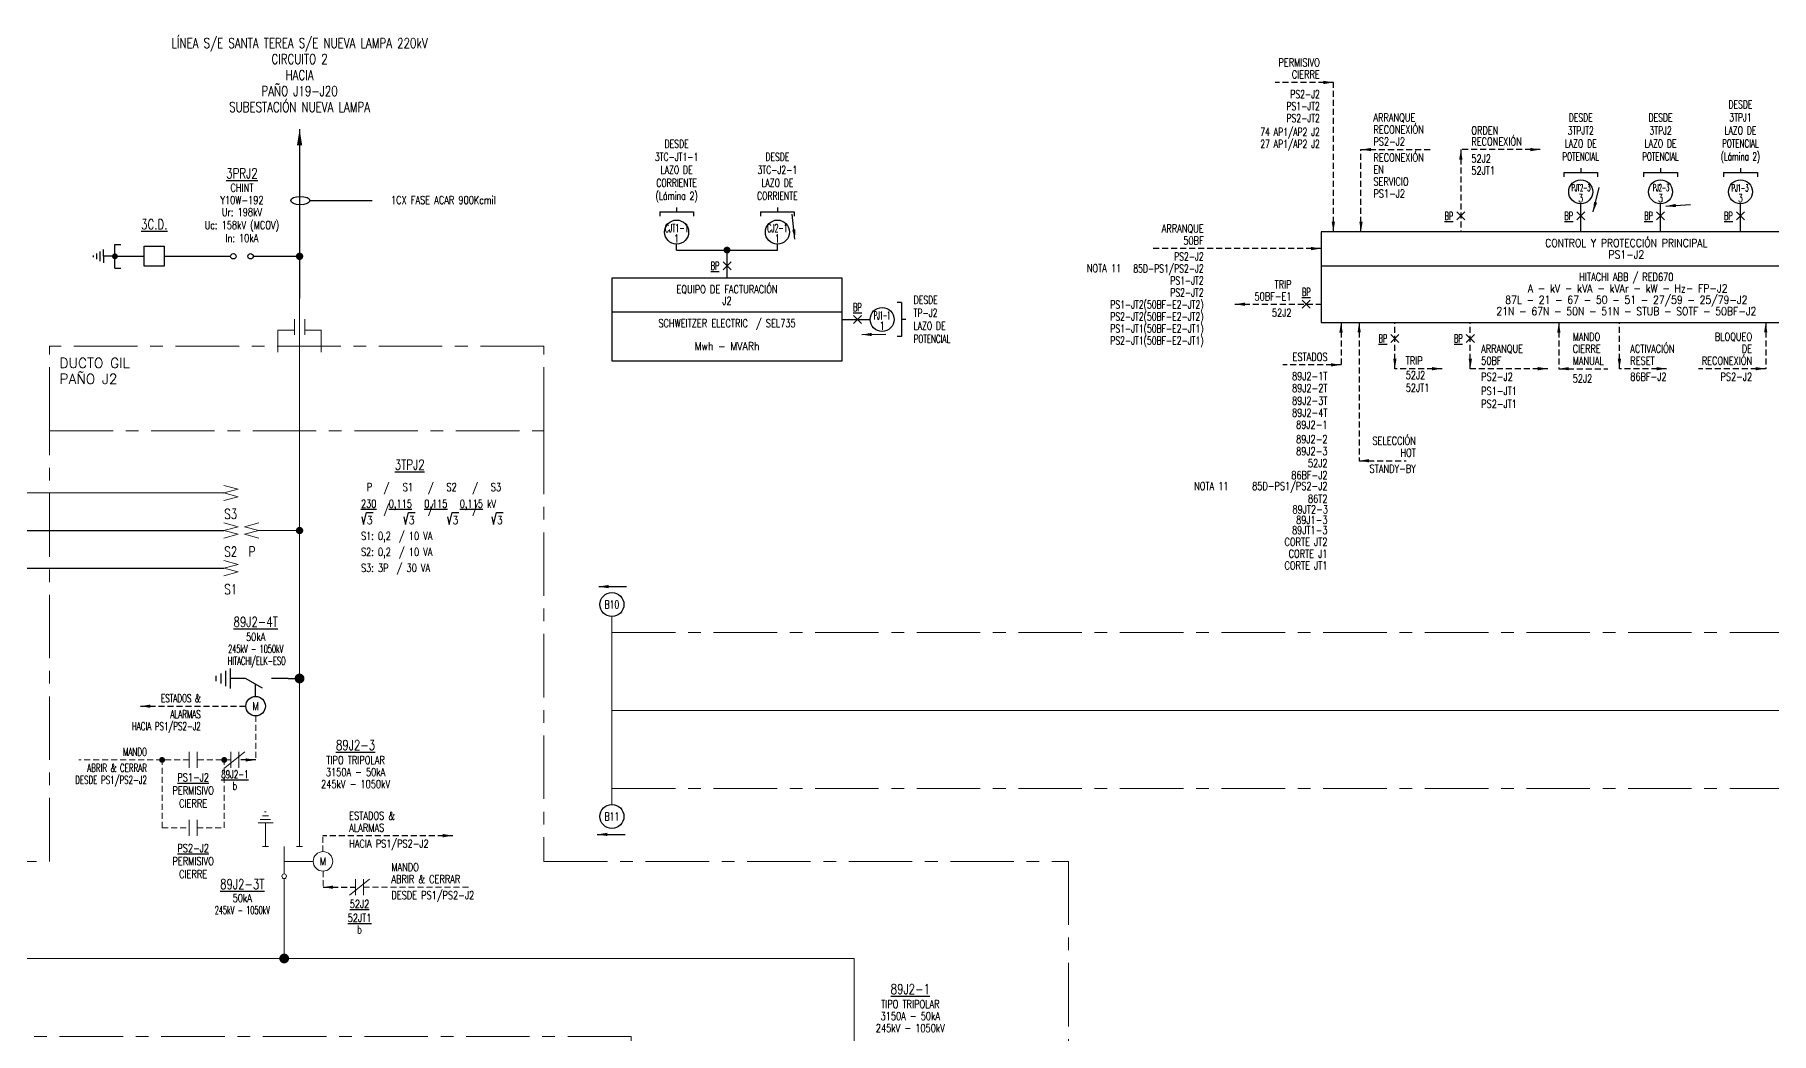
# Model space of a CAD drawing. Header units: millimetres. Extents: x 230619 to 232110, y 95653 to 96751.
# Drawn here: x 231124.3 to 231558.4, y 96501.3 to 96751 of the extents above; entities that cross this region are included whole.
import ezdxf
from ezdxf.enums import TextEntityAlignment as Align

# ---------------------------------------------------------------- set-up
doc = ezdxf.new("R2010")
doc.units = ezdxf.units.MM
doc.linetypes.add('CENTER', pattern=[50.8, 31.75, -6.35, 6.35, -6.35])
doc.linetypes.add('DASHED', pattern=[0.75, 0.5, -0.25])
for name, color, linetype in [('02TEXTOS', 2, 'Continuous'), ('2', 2, 'Continuous'), ('4', 4, 'Continuous'), ('ADICION D6 y D7', 7, 'Continuous'), ('Diagramas', 120, 'Continuous'), ('Textos', 5, 'Continuous')]:
    doc.layers.add(name, color=color, linetype=linetype)
for name, color, linetype, lineweight in [('BARRAS', 3, 'Continuous', 30), ('E-DIAG-1', 3, 'Continuous', 20), ('EL-Nivel-220kV', 30, 'Continuous', 20), ('EL-Simbolos', 6, 'Continuous', 20), ('Instalaciones 220 kV', 3, 'Continuous', 20), ('Símbolos', 6, 'Continuous', 20)]:
    doc.layers.add(name, color=color, linetype=linetype, lineweight=lineweight)
doc.styles.add('COLBUN', font='romans.shx', dxfattribs={"width": 0.85})
doc.styles.add('COLBUN2', font='romans.shx', dxfattribs={"width": 0.85})
doc.styles.add('ROMANS', font='romans', dxfattribs={"width": 0.85})
doc.styles.get("Standard").update_dxf_attribs({"font": 'arial.ttf'})
doc.styles.add('TRANSELEC', font='romans.shx', dxfattribs={"width": 0.85})
doc.dimstyles.new('ISO-25', dxfattribs={"dimtxt": 2.5, "dimasz": 2.5, "dimexe": 1.25, "dimexo": 0.625, "dimtad": 1, "dimtxsty": 'Standard', "dimcen": 2.5, "dimadec": 0, "dimazin": 0, "dimtfac": 1, "dimtmove": 0, "dimatfit": 3, "dimfxl": 1, "dimarcsym": 0})

# ---------------------------------------------------------------- blocks, each defined once
blk = doc.blocks.new('*U34')
at = {"color": 0, "linetype": 'ByBlock', "ltscale": 5}
for points in [[(-4.7, 13.88), (-6.51, 13.88)], [(-3.42, 14.73), (-5.98, 14.73)], [(-3.95, 15.69), (-5.44, 15.69)], [(-4.48, 16.65), (-4.91, 16.65)], [(-4.7, 13.88), (-2.78, 13.88)], [(-4.7, 9.5), (-4.7, 13.88)], [(-4.7, 12.06), (-4.7, 9.5), (-4.7, 8.01)], [(-4.7, 8.01), (-4.7, 9.5)], [(-3.95, 8.01), (-5.44, 8.01)], [(0, 8.01), (0, 1.15)], [(4.59, 8.01), (3.1, 8.01)], [(0, 4.27), (7.26, 4.27)]]:
    blk.add_lwpolyline(points, dxfattribs=at)
for centre, radius in [((9.7, 4.27), 2.44), ((0, 0.57), 0.574)]:
    blk.add_circle(centre, radius, dxfattribs=at)
at = {"layer": '02TEXTOS', "lineweight": 60, "style": 'COLBUN2', "width": 0.85}
blk.add_text('M', height=1.95, dxfattribs=at).set_placement((9.7, 4.27), align=Align.MIDDLE_CENTER)
blk = doc.blocks.new('TPC')
at = {"layer": 'EL-Nivel-220kV', "color": 0, "linetype": 'ByBlock', "ltscale": 20}
blk.add_line((0, 0.55), (0, 13.55), dxfattribs=at)
at = {"layer": 'EL-Nivel-220kV', "color": 0, "linetype": 'ByBlock', "ltscale": 20, "const_width": 1.25}
blk.add_lwpolyline([(0, 0.55, 1), (0, -0.65, 1)], format="xyb", close=True, dxfattribs=at)
at = {"layer": 'EL-Simbolos', "color": 0, "linetype": 'ByBlock', "ltscale": 20}
for p, q in [((-13.81, 20.44), (-15.07, 25.14)), ((-12.55, 25.14), (-13.81, 20.44)), ((-11.29, 20.44), (-12.55, 25.14)), ((-10.02, 25.14), (-11.29, 20.44)), ((-1.26, 20.44), (-2.52, 25.14)), ((0, 25.14), (-1.26, 20.44)), ((1.26, 20.44), (0, 25.14)), ((2.52, 25.14), (1.26, 20.44)), ((11.29, 20.44), (10.02, 25.14)), ((12.55, 25.14), (11.29, 20.44)), ((13.81, 20.44), (12.55, 25.14)), ((15.07, 25.14), (13.81, 20.44)), ((-1.26, 18.26), (-2.52, 13.55)), ((0, 13.55), (-1.26, 18.26)), ((1.26, 18.26), (0, 13.55)), ((2.52, 13.55), (1.26, 18.26))]:
    blk.add_line(p, q, dxfattribs=at)
blk = doc.blocks.new('PR')
at = {"color": 0, "linetype": 'ByBlock', "lineweight": -2, "ltscale": 15}
for p, q in [((-51.53, -0.22), (-51.53, 0.22)), ((-50.7, -0.7), (-50.7, 0.7)), ((-49.87, -1.19), (-49.87, 1.19)), ((-49.03, 0), (-49.03, 1.67)), ((-49.03, 0), (-49.03, -1.67)), ((-46.39, 0), (-49.03, 0)), ((-46.17, 2.93), (-44.71, 2.93)), ((-46.17, 0.22), (-46.17, 2.93)), ((-45.96, 0), (-38.82, 0)), ((-45.96, 0), (-38.82, 0)), ((-33.82, 0), (-17.23, 0)), ((-11.59, 0), (0, 0)), ((-46.17, -3), (-46.17, -0.22)), ((-46.17, -3), (-44.71, -3))]:
    blk.add_line(p, q, dxfattribs=at)
at = {"color": 0, "linetype": 'ByBlock', "lineweight": -2, "ltscale": 15, "const_width": 0.752}
blk.add_lwpolyline([(-46.53, 0, -1), (-45.81, 0, -1)], format="xyb", close=True, dxfattribs=at)
at = {"color": 0, "linetype": 'ByBlock', "lineweight": -2, "ltscale": 15}
blk.add_lwpolyline([(-33.82, -2.5), (-38.82, -2.5), (-38.82, 2.5), (-33.82, 2.5)], close=True, dxfattribs=at)
at = {"color": 0, "linetype": 'ByBlock', "lineweight": -2, "ltscale": 20, "const_width": 0.94}
blk.add_lwpolyline([(-0.45, 0, 1), (0.45, 0, 1)], format="xyb", close=True, dxfattribs=at)
at = {"color": 0, "linetype": 'ByBlock', "lineweight": -2, "ltscale": 15}
for centre in [(-16.56, 0), (-12.26, 0)]:
    blk.add_circle(centre, 0.67, dxfattribs=at)
blk = doc.blocks.new('*U22')
at = {"color": 6}
for points in [[(-1, -1), (1, 1)], [(-1, 1), (1, -1)]]:
    blk.add_lwpolyline(points, dxfattribs=at)
at = {"layer": '02TEXTOS', "style": 'TRANSELEC', "width": 0.6}
blk.add_text('%%UBP', height=2, dxfattribs=at).set_placement((-3, 0), align=Align.MIDDLE_CENTER)
blk = doc.blocks.new('*U29')
at = {"color": 6}
for points in [[(-1, -1), (1, 1)], [(-1, 1), (1, -1)]]:
    blk.add_lwpolyline(points, dxfattribs=at)
at = {"layer": '02TEXTOS', "style": 'TRANSELEC', "width": 0.6}
blk.add_text('%%UBP', height=2, dxfattribs=at).set_placement((-3, 0), align=Align.MIDDLE_CENTER)
blk = doc.blocks.new('*U30')
at = {"color": 6}
for points in [[(-1, -1), (1, 1)], [(-1, 1), (1, -1)]]:
    blk.add_lwpolyline(points, dxfattribs=at)
at = {"layer": '02TEXTOS', "style": 'TRANSELEC', "width": 0.6}
blk.add_text('%%UBP', height=2, dxfattribs=at).set_placement((-3, 0), align=Align.MIDDLE_CENTER)
blk = doc.blocks.new('*U31')
at = {"color": 6}
for points in [[(-1, -1), (1, 1)], [(-1, 1), (1, -1)]]:
    blk.add_lwpolyline(points, dxfattribs=at)
at = {"layer": '02TEXTOS', "style": 'TRANSELEC', "width": 0.6}
blk.add_text('%%UBP', height=2, dxfattribs=at).set_placement((-3, 0), align=Align.MIDDLE_CENTER)
blk = doc.blocks.new('*U32')
at = {"color": 6}
for points in [[(-1, -1), (1, 1)], [(-1, 1), (1, -1)]]:
    blk.add_lwpolyline(points, dxfattribs=at)
at = {"layer": '02TEXTOS', "style": 'TRANSELEC', "width": 0.6}
blk.add_text('%%UBP', height=2, dxfattribs=at).set_placement((0, 3.07), align=Align.MIDDLE_CENTER)
blk = doc.blocks.new('*U33')
at = {"color": 6}
for points in [[(-1, -1), (1, 1)], [(-1, 1), (1, -1)]]:
    blk.add_lwpolyline(points, dxfattribs=at)
at = {"layer": '02TEXTOS', "style": 'TRANSELEC', "width": 0.6}
blk.add_text('%%UBP', height=2, dxfattribs=at).set_placement((-3, 0), align=Align.MIDDLE_CENTER)
blk = doc.blocks.new('*U23')
at = {"color": 6}
for points in [[(-1, -1), (1, 1)], [(-1, 1), (1, -1)]]:
    blk.add_lwpolyline(points, dxfattribs=at)
at = {"layer": '02TEXTOS', "style": 'TRANSELEC', "width": 0.6}
blk.add_text('%%UBP', height=2, dxfattribs=at).set_placement((-3, 0), align=Align.MIDDLE_CENTER)
blk = doc.blocks.new('*U65')
at = {"color": 6}
for points in [[(-1, -1), (1, 1)], [(-1, 1), (1, -1)]]:
    blk.add_lwpolyline(points, dxfattribs=at)
at = {"layer": '02TEXTOS', "style": 'TRANSELEC', "width": 0.6}
blk.add_text('%%UBP', height=2, dxfattribs=at).set_placement((-3, 0), align=Align.MIDDLE_CENTER)
blk = doc.blocks.new('*U66')
at = {"color": 6}
for points in [[(-1, -1), (1, 1)], [(-1, 1), (1, -1)]]:
    blk.add_lwpolyline(points, dxfattribs=at)
at = {"layer": '02TEXTOS', "style": 'TRANSELEC', "width": 0.6}
blk.add_text('%%UBP', height=2, dxfattribs=at).set_placement((0, 3.07), align=Align.MIDDLE_CENTER)
blk = doc.blocks.new('Cuchilla de puesta a tierra')
at = {"layer": '4', "color": 6}
for p, q in [((-13.87, 0.66), (-13.87, -0.66)), ((-12.68, 1.27), (-12.68, -1.27)), ((-11.49, 1.89), (-11.49, -1.89)), ((-10.3, 2.5), (-10.3, -2.5)), ((-6.47, 0), (-10.3, 0)), ((-2.25, -2.44), (-6.47, 0)), ((4.22, 0), (0, 0)), ((4.22, 0), (7.03, 0))]:
    blk.add_line(p, q, dxfattribs=at)
blk.add_lwpolyline([(-3.94, -4.48), (-3.94, -1.46)], dxfattribs=at)
blk.add_circle((-3.94, -6.92), 2.44, dxfattribs=at)
at = {"layer": '02TEXTOS', "lineweight": 60, "style": 'COLBUN2', "width": 0.85}
blk.add_text('M', height=1.95, dxfattribs=at).set_placement((-3.94, -6.92), align=Align.MIDDLE_CENTER)

msp = doc.modelspace()

# ---------------------------------------------------------------- linework, layer by layer
at = {"color": 6}
for points in [[(230974.96, 96716.98), (230974.96, 96627.01), (231171.59, 96626.99)], [(230919.96, 96676.63), (230919.96, 96617.59), (231171.64, 96617.59)], [(231022.66, 96636.6), (231171.64, 96636.42)]]:
    msp.add_lwpolyline(points, dxfattribs=at)
at = {"layer": '02TEXTOS'}
for points in [[(231206.07, 96630.45), (231206.5, 96628.48), (231207.24, 96631.51), (231208.9, 96631.51)], [(231216.56, 96630.45), (231216.99, 96628.48), (231217.73, 96631.51), (231219.39, 96631.51)], [(231227.51, 96630.45), (231227.94, 96628.48), (231228.68, 96631.51), (231230.34, 96631.51)], [(231238.6, 96630.45), (231239.03, 96628.48), (231239.77, 96631.51), (231241.43, 96631.51)]]:
    msp.add_lwpolyline(points, dxfattribs=at)
for centre in [(231510.77, 96711.71), (231530.73, 96711.71), (231550.7, 96711.71), (231284.79, 96701.64), (231309.97, 96701.64), (231336.15, 96679.8), (231268.61, 96608.51), (231268.61, 96555.51)]:
    msp.add_circle(centre, 3, dxfattribs=at)
at = {"layer": '2'}
for p, q in [((231506.53, 96716.52), (231515, 96716.52)), ((231506.53, 96716.52), (231506.53, 96715.44)), ((231510.77, 96717.6), (231510.77, 96716.52)), ((231515, 96716.52), (231515, 96715.44)), ((231526.5, 96716.52), (231534.97, 96716.52)), ((231526.5, 96716.52), (231526.5, 96715.44)), ((231530.73, 96717.6), (231530.73, 96716.52)), ((231534.97, 96716.52), (231534.97, 96715.44)), ((231546.47, 96716.52), (231554.94, 96716.52)), ((231546.47, 96716.52), (231546.47, 96715.44)), ((231550.7, 96717.6), (231550.7, 96716.52)), ((231554.94, 96716.52), (231554.94, 96715.44)), ((231280.55, 96706.69), (231289.02, 96706.69)), ((231280.55, 96706.69), (231280.55, 96705.61)), ((231284.79, 96707.77), (231284.79, 96706.69)), ((231289.02, 96706.69), (231289.02, 96705.61)), ((231305.73, 96706.69), (231314.2, 96706.69)), ((231305.73, 96706.69), (231305.73, 96705.61)), ((231309.97, 96707.77), (231309.97, 96706.69)), ((231314.2, 96706.69), (231314.2, 96705.61)), ((231340.96, 96684.04), (231339.88, 96684.04)), ((231340.96, 96684.04), (231340.96, 96675.57)), ((231342.04, 96679.8), (231340.96, 96679.8)), ((231340.96, 96675.57), (231339.88, 96675.57))]:
    msp.add_line(p, q, dxfattribs=at)
at = {"layer": 'ADICION D6 y D7', "color": 2}
msp.add_line((231193.09, 96709.52), (231208.71, 96709.52), dxfattribs=at)
msp.add_ellipse((231190.72, 96709.52), major_axis=(2.37, 0), ratio=0.437688, dxfattribs=at)
at = {"layer": 'BARRAS'}
msp.add_line((231326.15, 96679.8), (231333.15, 96679.8), dxfattribs=at)
for points in [[(231510.77, 96701.71), (231510.77, 96708.71)], [(231530.73, 96701.71), (231530.73, 96708.71)], [(231550.7, 96701.71), (231550.7, 96708.71)], [(231284.79, 96697.14), (231309.97, 96697.14), (231309.97, 96698.64)], [(231284.79, 96697.14), (231284.79, 96698.64)], [(231297.38, 96690.14), (231297.38, 96696.3)]]:
    msp.add_lwpolyline(points, dxfattribs=at)
at = {"layer": 'Diagramas', "color": 6, "const_width": 0.877}
msp.add_lwpolyline([(231296.96, 96697.14, -1), (231297.8, 96697.14, -1)], format="xyb", close=True, dxfattribs=at)
at = {"layer": 'E-DIAG-1', "ltscale": 3}
msp.add_line((231171.87, 96567.65), (231176.88, 96571.65), dxfattribs=at)
at = {"layer": 'E-DIAG-1', "linetype": 'DASHED', "ltscale": 3}
for p, q in [((231156.18, 96552.65), (231156.18, 96569.65)), ((231171.7, 96552.65), (231171.7, 96569.65)), ((231156.18, 96552.65), (231162.94, 96552.65)), ((231164.94, 96552.65), (231171.7, 96552.65))]:
    msp.add_line(p, q, dxfattribs=at)
at = {"layer": 'E-DIAG-1', "linetype": 'Continuous', "ltscale": 3}
msp.add_line((231203.02, 96535.83), (231208.03, 96539.83), dxfattribs=at)
at = {"layer": 'E-DIAG-1', "linetype": 'DASHED', "ltscale": 3}
for points in [[(231179.57, 96580.65), (231179.57, 96569.65)], [(231162.94, 96569.65), (231135.37, 96569.65)], [(231173.37, 96569.65), (231164.94, 96569.65)], [(231196.36, 96546.71), (231196.36, 96550.71)], [(231196.42, 96541.83), (231196.42, 96537.83)], [(231206.52, 96537.83), (231233.36, 96537.83)]]:
    msp.add_lwpolyline(points, dxfattribs=at)
at = {"layer": 'E-DIAG-1', "ltscale": 3}
for points in [[(231162.94, 96571.65), (231162.94, 96567.65)], [(231164.94, 96571.65), (231164.94, 96567.65)], [(231173.37, 96571.65), (231173.37, 96567.65)], [(231175.37, 96571.65), (231175.37, 96567.65)], [(231162.94, 96554.65), (231162.94, 96550.65)], [(231164.94, 96554.65), (231164.94, 96550.65)]]:
    msp.add_lwpolyline(points, dxfattribs=at)
at = {"layer": 'E-DIAG-1', "linetype": 'Continuous', "ltscale": 3}
for points in [[(231204.52, 96539.83), (231204.52, 96535.83)], [(231206.52, 96539.83), (231206.52, 96535.83)]]:
    msp.add_lwpolyline(points, dxfattribs=at)
at = {"layer": 'EL-Nivel-220kV'}
for points in [[(231190.54, 96685.06), (231190.54, 96627.01)], [(231190.54, 96627.01), (231190.54, 96590.01)], [(231190.54, 96590.01), (231190.54, 96548.01)], [(231111.03, 96582.01), (231052.19, 96582.01), (231052.19, 96520), (231186.69, 96520), (231186.69, 96540)], [(231708.53, 96582.01), (231268.61, 96582.01)], [(231329.19, 96487), (231329.19, 96520), (231186.69, 96520), (231186.69, 96540)]]:
    msp.add_lwpolyline(points, dxfattribs=at)
at = {"layer": 'EL-Nivel-220kV', "const_width": 1.25}
for points in [[(231189.94, 96590.01, -1), (231191.14, 96590.01, -1)], [(231186.09, 96520, -1), (231187.29, 96520, -1)]]:
    msp.add_lwpolyline(points, format="xyb", close=True, dxfattribs=at)
at = {"layer": 'EL-Simbolos', "color": 6, "const_width": 0.752}
for points in [[(231156.54, 96569.65, -1), (231155.82, 96569.65, -1)], [(231172.06, 96569.65, -1), (231171.34, 96569.65, -1)]]:
    msp.add_lwpolyline(points, format="xyb", close=True, dxfattribs=at)
at = {"layer": 'Instalaciones 220 kV', "linetype": 'CENTER', "ltscale": 0.5}
msp.add_line((231128.03, 96651.96), (231251.61, 96651.96), dxfattribs=at)
for points in [[(231128.03, 96651.96), (231128.03, 96673.14)], [(231251.61, 96651.96), (231251.61, 96673.14), (231128.03, 96673.14)], [(231404.57, 96033.12), (231404.57, 96193.68), (231273.43, 96193.68), (231273.43, 96500.53), (231027.19, 96500.53), (231027.19, 96601.48), (231111.03, 96601.48), (231111.03, 96562.53), (231077.19, 96562.53), (231077.19, 96544.27), (231128.03, 96544.27), (231128.03, 96651.96)], [(231251.61, 96651.96), (231251.61, 96544.27), (231382.75, 96544.27), (231382.75, 96242.78), (231568.43, 96242.78), (231568.43, 96544.27), (231708.53, 96544.27)], [(231268.61, 96601.48), (231708.53, 96601.48)], [(231268.61, 96562.53), (231708.53, 96562.53)]]:
    msp.add_lwpolyline(points, dxfattribs=at)
at = {"layer": 'Instalaciones 220 kV', "ltscale": 0.5}
msp.add_lwpolyline([(231268.61, 96605.51), (231268.61, 96558.51)], dxfattribs=at)
at = {"layer": 'Símbolos'}
for p, q in [((231189.23, 96675.91), (231189.23, 96679.89)), ((231191.85, 96675.91), (231191.85, 96679.89)), ((231185.13, 96671.65), (231185.13, 96677.08)), ((231185.13, 96677.08), (231189.23, 96677.08)), ((231191.85, 96677.08), (231195.94, 96677.08)), ((231195.94, 96671.61), (231195.94, 96677.08))]:
    msp.add_line(p, q, dxfattribs=at)
at = {"layer": 'Símbolos', "lineweight": -3}
for points in [[(231615.22, 96701.71), (231445.87, 96701.71), (231445.87, 96679.04), (231615.22, 96679.04), (231615.22, 96701.71)], [(231445.87, 96693.23), (231612.83, 96693.23)], [(231268.61, 96681.66), (231326.15, 96681.66)]]:
    msp.add_lwpolyline(points, dxfattribs=at)
msp.add_lwpolyline([(231268.61, 96669.47), (231326.15, 96669.47), (231326.15, 96690.14), (231268.61, 96690.14)], close=True, dxfattribs=at)

# ---------------------------------------------------------------- block references
at = {"color": 6}
for name, p in [('*U33', (231480.81, 96705.67)), ('*U31', (231510.77, 96705.71)), ('*U29', (231530.73, 96705.71)), ('*U30', (231550.7, 96705.71)), ('*U65', (231297.38, 96693.22)), ('*U66', (231329.97, 96679.8)), ('*U32', (231442.18, 96683.6)), ('*U22', (231464.32, 96675.04)), ('*U23', (231483.18, 96675.04))]:
    msp.add_blockref(name, p, dxfattribs=at)
at = {"layer": '4', "color": 6}
msp.add_blockref('PR', (231190.54, 96695.58), dxfattribs=at)
at = {"layer": '4', "color": 6, "xscale": 0.75, "yscale": 0.75, "zscale": 0.75, "rotation": 90}
msp.add_blockref('TPC', (231190.5, 96627.01), dxfattribs=at)
at = {"layer": 'ADICION D6 y D7'}
msp.add_blockref('Cuchilla de puesta a tierra', (231183.5, 96590.01), dxfattribs=at)
at = {"layer": 'Símbolos'}
msp.add_blockref('*U34', (231186.69, 96540), dxfattribs=at)

# ---------------------------------------------------------------- texts
at = {"layer": '02TEXTOS'}
for s, height, style, width, p in [('LÍNEA S/E SANTA TEREA S/E NUEVA LAMPA 220kV', 2.5, 'COLBUN2', 0.75, (231190.54, 96747.66)), ('CIRCUITO 2', 2.5, 'COLBUN2', 0.75, (231190.54, 96743.66)), ('HACIA', 2.5, 'COLBUN2', 0.75, (231190.54, 96739.66)), ('PAÑO J19-J20', 2.5, 'COLBUN2', 0.75, (231190.54, 96735.66)), ('SUBESTACIÓN NUEVA LAMPA', 2.5, 'COLBUN2', 0.75, (231190.54, 96731.66)), ('%%U3PRJ2', 2.5, 'COLBUN2', 0.75, (231176.13, 96715.08)), ('Y10W-192', 2, 'COLBUN', 0.75, (231176.14, 96708.63)), ('CHINT', 2, 'COLBUN', 0.75, (231176.14, 96711.73)), ('1CX FASE ACAR 900Kcmil', 2, 'COLBUN', 0.75, (231226.49, 96708.66)), ('Ur: 198kV', 2, 'COLBUN', 0.75, (231176.14, 96705.64)), ('%%U3C.D.', 2.5, 'COLBUN2', 0.75, (231154.22, 96702.33)), ('Uc: 158kV (MCOV)', 2, 'COLBUN', 0.75, (231176.13, 96702.39)), ('In: 10kA', 2, 'COLBUN', 0.75, (231176.12, 96699.14)), ('%%U89J2-4T', 2.5, 'COLBUN2', 0.75, (231179.56, 96602.91)), ('50kA', 2, 'COLBUN2', 0.75, (231179.57, 96599.41)), ('245kV - 1050kV', 2, 'TRANSELEC', 0.6, (231179.57, 96596.41)), ('HITACHI/ELK-ESO', 2, 'TRANSELEC', 0.6, (231179.83, 96593.41)), ('%%U89J2-3', 2.5, 'COLBUN2', 0.75, (231204.53, 96572.11)), ('TIPO TRIPOLAR', 2, 'COLBUN2', 0.75, (231204.54, 96568.61)), ('3150A - 50kA', 2, 'COLBUN2', 0.75, (231204.54, 96565.61)), ('245kV - 1050kV', 2, 'COLBUN2', 0.75, (231204.54, 96562.61)), ('%%U89J2-1', 2.5, 'COLBUN2', 0.75, (231343.19, 96511.1)), ('TIPO TRIPOLAR', 2, 'COLBUN2', 0.75, (231343.2, 96507.6)), ('3150A - 50kA', 2, 'COLBUN2', 0.75, (231343.2, 96504.6)), ('245kV - 1050kV', 2, 'COLBUN2', 0.75, (231343.2, 96501.6))]:
    msp.add_text(s, height=height, dxfattribs=dict(at, style=style, width=width)).set_placement(p, align=Align.CENTER)
at = {"layer": '02TEXTOS', "style": 'TRANSELEC'}
for s, width, p in [('PERMISIVO', 0.75, (231445.56, 96744.06)), ('CIERRE', 0.75, (231445.56, 96741.06)), ('PS2-J2', 0.7, (231445.56, 96736.13)), ('PS1-JT2', 0.7, (231445.56, 96733.13)), ('74 AP1/AP2 J2', 0.7, (231445.56, 96726.68)), ('PS2-JT2', 0.7, (231445.56, 96730.13)), ('27 AP1/AP2 J2', 0.7, (231445.56, 96723.68)), ('ARRANQUE', 0.75, (231416.52, 96702.52)), ('50BF', 0.75, (231416.52, 96699.52)), ('NOTA 11', 0.75, (231395.92, 96692.59)), ('85D-PS1/PS2-J2', 0.7, (231416.52, 96692.52)), ('PS2-J2', 0.7, (231416.52, 96695.52)), ('PS1-JT2', 0.7, (231416.52, 96689.52)), ('TRIP', 0.75, (231438.48, 96688.56)), ('PS1-JT2(50BF-E2-JT2)', 0.7, (231416.52, 96683.52)), ('PS2-JT2', 0.7, (231416.52, 96686.52)), ('50BF-E1', 0.75, (231438.48, 96685.56)), ('PS2-JT2(50BF-E2-JT2)', 0.7, (231416.52, 96680.52)), ('52J2', 0.75, (231438.48, 96681.49)), ('PS1-JT1(50BF-E2-JT1)', 0.7, (231416.52, 96677.52)), ('PS2-JT1(50BF-E2-JT1)', 0.7, (231416.52, 96674.52)), ('BLOQUEO', 0.75, (231553.62, 96675.48)), ('ESTADOS', 0.75, (231447.48, 96670.44)), ('RECONEXIÓN', 0.75, (231553.62, 96669.48)), ('DE', 0.75, (231553.62, 96672.48)), ('89J2-1T', 0.75, (231447.48, 96665.62)), ('PS2-J2', 0.75, (231553.62, 96665.48)), ('89J2-2T', 0.75, (231447.48, 96662.62)), ('89J2-3T', 0.75, (231447.48, 96659.48)), ('89J2-4T', 0.75, (231447.48, 96656.48)), ('89J2-1', 0.75, (231447.48, 96653.48)), ('89J2-2', 0.75, (231447.48, 96649.86)), ('SELECCIÓN', 0.75, (231469.56, 96649.46)), ('89J2-3', 0.75, (231447.48, 96646.86)), ('52J2', 0.75, (231447.48, 96643.86)), ('HOT', 0.75, (231469.56, 96646.46)), ('86BF-J2', 0.75, (231447.48, 96640.86)), ('STANDY-BY', 0.75, (231469.56, 96642.46)), ('NOTA 11', 0.75, (231422.75, 96638.14)), ('85D-PS1/PS2-J2', 0.75, (231447.48, 96638.14)), ('86T2', 0.75, (231447.48, 96634.97)), ('89JT2-3', 0.75, (231447.58, 96632.29)), ('89JT1-3', 0.75, (231447.47, 96627.11)), ('89J1-3', 0.75, (231447.47, 96629.67)), ('CORTE JT2', 0.75, (231447.47, 96624.17)), ('CORTE JT1', 0.75, (231447.47, 96618.27)), ('CORTE J1', 0.75, (231447.47, 96621.22)), ('ESTADOS &', 0.65, (231165.83, 96585.08)), ('ALARMAS', 0.65, (231165.83, 96581.08)), ('HACIA PS1/PS2-J2', 0.65, (231165.83, 96578.08)), ('MANDO', 0.65, (231152.38, 96571.65)), ('ABRIR & CERRAR', 0.65, (231152.38, 96567.65)), ('DESDE PS1/PS2-J2', 0.65, (231152.38, 96564.65))]:
    msp.add_text(s, height=2, dxfattribs=dict(at, width=width)).set_placement(p, align=Align.MIDDLE_RIGHT)
at = {"layer": '02TEXTOS'}
for s, height, style, width, p in [('DESDE', 2, 'TRANSELEC', 0.7, (231550.7, 96733.55)), ('3TPJT2', 2, 'TRANSELEC', 0.7, (231510.77, 96727.02)), ('DESDE', 2, 'TRANSELEC', 0.7, (231510.77, 96730.27)), ('DESDE', 2, 'TRANSELEC', 0.7, (231530.73, 96730.27)), ('3TPJ2', 2, 'TRANSELEC', 0.7, (231530.73, 96727.02)), ('LAZO DE', 2, 'TRANSELEC', 0.7, (231550.7, 96727.05)), ('3TPJ1', 2, 'TRANSELEC', 0.7, (231550.7, 96730.3)), ('DESDE', 2, 'TRANSELEC', 0.7, (231284.79, 96723.7)), ('LAZO DE', 2, 'TRANSELEC', 0.7, (231510.77, 96723.77)), ('LAZO DE', 2, 'TRANSELEC', 0.7, (231530.73, 96723.77)), ('POTENCIAL', 2, 'TRANSELEC', 0.65, (231550.7, 96723.8)), ('3TC-JT1-1', 2, 'TRANSELEC', 0.7, (231284.79, 96720.45)), ('DESDE', 2, 'TRANSELEC', 0.7, (231309.97, 96720.44)), ('POTENCIAL', 2, 'TRANSELEC', 0.65, (231510.77, 96720.52)), ('POTENCIAL', 2, 'TRANSELEC', 0.65, (231530.73, 96720.52)), ('(Lámina 2)', 2, 'TRANSELEC', 0.65, (231550.7, 96720.55)), ('CORRIENTE', 2, 'TRANSELEC', 0.7, (231284.79, 96713.95)), ('LAZO DE', 2, 'TRANSELEC', 0.7, (231284.79, 96717.2)), ('3TC-J2-1', 2, 'TRANSELEC', 0.7, (231309.97, 96717.19)), ('LAZO DE', 2, 'TRANSELEC', 0.7, (231309.97, 96713.94)), ('(Lámina 2)', 2, 'TRANSELEC', 0.7, (231284.79, 96710.7)), ('CORRIENTE', 2, 'TRANSELEC', 0.7, (231309.97, 96710.69)), ('PJT2-3', 1.7, 'TRANSELEC', 0.45, (231510.84, 96712.73)), ('3', 2, 'TRANSELEC', 0.7, (231510.77, 96710.12)), ('PJ2-3', 1.7, 'TRANSELEC', 0.45, (231530.85, 96712.75)), ('3', 2, 'TRANSELEC', 0.7, (231530.73, 96710.12)), ('PJ1-3', 1.749, 'TRANSELEC', 0.45, (231550.6, 96712.65)), ('3', 2, 'TRANSELEC', 0.7, (231550.7, 96710.12)), ('CJT1-1', 2, 'COLBUN', 0.5, (231284.79, 96702.64)), ('CJ2-1', 2, 'COLBUN', 0.5, (231309.97, 96702.64)), ('1', 2, 'COLBUN', 0.75, (231284.79, 96700.04)), ('1', 2, 'COLBUN', 0.75, (231309.97, 96700.04)), ('CONTROL Y PROTECCIÓN PRINCIPAL', 2, 'ROMANS', 0.85, (231522.18, 96698.9)), ('PS1-J2', 2, 'ROMANS', 0.85, (231522.18, 96696.04)), ('A - kV - kVA - kVAr - kW - Hz- FP-J2', 2, 'ROMANS', 0.85, (231522.52, 96687.56)), ('HITACHI ABB / RED670', 2, 'ROMANS', 0.75, (231522.18, 96690.42)), ('87L - 21 - 67 - 50 - 51 - 27/59 - 25/79-J2', 2, 'ROMANS', 0.85, (231522.18, 96684.71)), ('SCHWEITZER ELECTRIC  / SEL735', 2, 'ROMANS', 0.75, (231297.38, 96678.85)), ('PJ1-1', 2, 'COLBUN', 0.38, (231336.15, 96680.8)), ('21N - 67N - 50N - 51N - STUB - SOTF - 50BF-J2', 2, 'ROMANS', 0.85, (231522.18, 96681.85)), ('1', 2, 'COLBUN', 0.75, (231336.15, 96678.21)), ('Mwh - MVARh', 2, 'ROMANS', 0.85, (231297.38, 96673.13)), ('P', 2, 'COLBUN2', 0.75, (231208.03, 96637.87)), ('/', 2, 'COLBUN2', 0.75, (231212.25, 96637.73)), ('S1', 2, 'COLBUN2', 0.75, (231217.6, 96637.87)), ('/', 2, 'COLBUN2', 0.75, (231223.34, 96637.73)), ('S2', 2, 'COLBUN2', 0.75, (231228.54, 96637.87)), ('/', 2, 'COLBUN2', 0.75, (231234.43, 96637.73)), ('S3', 2, 'COLBUN2', 0.75, (231239.63, 96637.87)), ('S3', 2.5, 'TRANSELEC', 0.75, (231173.34, 96631.15)), ('/', 2, 'COLBUN2', 0.75, (231212.25, 96632.38)), ('/', 2, 'COLBUN2', 0.75, (231223.34, 96632.38)), ('/', 2, 'COLBUN2', 0.75, (231234.43, 96632.38)), ('S2', 2.5, 'TRANSELEC', 0.75, (231173.34, 96621.74)), ('P', 2.5, 'TRANSELEC', 0.75, (231178.64, 96621.74)), ('S1', 2.5, 'TRANSELEC', 0.75, (231173.34, 96612.33)), ('B10', 2, 'TRANSELEC', 0.7, (231268.61, 96608.51)), ('%%U89J2-1', 2, 'TRANSELEC', 0.65, (231174.37, 96566.05)), ('PERMISIVO', 2, 'TRANSELEC', 0.75, (231163.94, 96562.03)), ('%%UPS1-J2', 2, 'TRANSELEC', 0.75, (231163.94, 96565.28)), ('b', 2, 'TRANSELEC', 0.7, (231174.37, 96563.17)), ('CIERRE', 2, 'TRANSELEC', 0.75, (231163.94, 96558.78)), ('B11', 2, 'TRANSELEC', 0.7, (231268.61, 96555.51)), ('PERMISIVO', 2, 'TRANSELEC', 0.75, (231163.94, 96544.34)), ('%%UPS2-J2', 2, 'TRANSELEC', 0.75, (231163.94, 96547.59)), ('CIERRE', 2, 'TRANSELEC', 0.75, (231163.94, 96541.09)), ('%%U89J2-3T', 2.5, 'COLBUN2', 0.75, (231176.21, 96538.59)), ('245kV - 1050kV', 2, 'TRANSELEC', 0.6, (231176.22, 96532.09)), ('50kA', 2, 'COLBUN2', 0.75, (231176.22, 96535.09)), ('%%U52J2', 2, 'TRANSELEC', 0.75, (231205.52, 96533.63)), ('%%U52JT1', 2, 'TRANSELEC', 0.75, (231205.52, 96530.13)), ('b', 2, 'TRANSELEC', 0.75, (231205.52, 96527.25))]:
    msp.add_text(s, height=height, dxfattribs=dict(at, style=style, width=width)).set_placement(p, align=Align.MIDDLE_CENTER)
at = {"layer": '02TEXTOS', "style": 'TRANSELEC'}
for s, width, p in [('ARRANQUE', 0.75, (231458.95, 96730.27)), ('RECONEXIÓN', 0.75, (231458.95, 96727.27)), ('ORDEN', 0.75, (231483.43, 96727.07)), ('PS2-J2', 0.75, (231458.95, 96724.27)), ('RECONEXIÓN', 0.75, (231483.43, 96724.27)), ('RECONEXIÓN', 0.75, (231458.95, 96720.27)), ('52J2', 0.75, (231483.43, 96720)), ('SERVICIO', 0.75, (231458.95, 96714.27)), ('EN', 0.75, (231458.95, 96717.27)), ('52JT1', 0.75, (231483.43, 96717)), ('PS1-J2', 0.75, (231458.95, 96711.27)), ('DESDE', 0.7, (231344.04, 96684.68)), ('TP-J2', 0.7, (231344.04, 96681.43)), ('POTENCIAL', 0.65, (231344.04, 96674.93)), ('LAZO DE', 0.7, (231344.04, 96678.18)), ('MANDO', 0.75, (231508.77, 96675.47)), ('ARRANQUE', 0.75, (231485.89, 96672.48)), ('CIERRE', 0.75, (231508.77, 96672.47)), ('ACTIVACIÓN', 0.75, (231523.16, 96672.48)), ('TRIP', 0.75, (231467.03, 96669.49)), ('52J2', 0.75, (231467.03, 96665.87)), ('50BF', 0.75, (231485.89, 96669.48)), ('PS2-J2', 0.75, (231485.89, 96665.48)), ('MANUAL', 0.75, (231508.77, 96669.47)), ('86BF-J2', 0.75, (231523.16, 96665.48)), ('RESET', 0.75, (231523.16, 96669.48)), ('52JT1', 0.75, (231467.03, 96662.72)), ('PS1-JT1', 0.75, (231485.89, 96661.91)), ('52J2', 0.75, (231508.77, 96665)), ('PS2-JT1', 0.75, (231485.89, 96658.69)), ('ALARMAS', 0.75, (231202.95, 96552.71)), ('ESTADOS &', 0.75, (231202.95, 96555.71)), ('HACIA PS1/PS2-J2', 0.75, (231202.95, 96548.71)), ('ABRIR & CERRAR', 0.75, (231213.48, 96539.83)), ('MANDO', 0.75, (231213.48, 96542.83)), ('DESDE PS1/PS2-J2', 0.75, (231213.48, 96535.83))]:
    msp.add_text(s, height=2, dxfattribs=dict(at, width=width)).set_placement(p, align=Align.MIDDLE_LEFT)
at = {"layer": '02TEXTOS', "style": 'COLBUN2'}
for s, p in [('DUCTO GIL', (231130.55, 96667.66)), ('PAÑO J2', (231130.55, 96663.66))]:
    msp.add_text(s, height=2.5, dxfattribs=at).set_placement(p)
at = {"layer": '02TEXTOS', "style": 'COLBUN2', "width": 0.75}
msp.add_text('%%U3TPJ2', height=2.5, dxfattribs=at).set_placement((231218.06, 96641.48), align=Align.BOTTOM_CENTER)
at = {"layer": '02TEXTOS', "style": 'COLBUN2'}
for s, width, p in [('%%U230%%U   %%U0,115%%U   %%U0,115%%U   %%U0,115%%U kV', 0.75, (231205.89, 96632.72)), ('3', 0.85, (231207.33, 96628.63)), ('3', 0.85, (231217.83, 96628.63)), ('3', 0.85, (231228.77, 96628.63)), ('3', 0.85, (231239.86, 96628.63))]:
    msp.add_text(s, height=2, dxfattribs=dict(at, width=width)).set_placement(p)
at = {"layer": '02TEXTOS', "style": 'COLBUN2', "width": 0.75}
for s, p in [('S1: 0,2  / 10 VA', (231205.89, 96624.06)), ('S2: 0,2  / 10 VA', (231205.89, 96620.06)), ('S3: 3P  / 30 VA', (231205.89, 96616.06))]:
    msp.add_text(s, height=2, dxfattribs=at).set_placement(p, align=Align.BOTTOM_LEFT)
at = {"layer": 'Textos', "style": 'COLBUN', "width": 0.75}
for s, p in [('EQUIPO DE FACTURACIÓN', (231297.38, 96687.33)), ('J2', (231297.38, 96684.47))]:
    msp.add_text(s, height=2, dxfattribs=at).set_placement(p, align=Align.MIDDLE_CENTER)

# ---------------------------------------------------------------- leaders
at = {"layer": '02TEXTOS'}
for points in [[(231513.88, 96706.67), (231515.41, 96712.83)], [(231314.36, 96699.83), (231313.65, 96706.11)], [(231532.05, 96708.13), (231538.18, 96708.51)], [(231331.07, 96675.99), (231337.07, 96676.1)], [(231265.3, 96612.99), (231272.25, 96612.99)], [(231264.96, 96551.02), (231271.91, 96551.02)]]:
    msp.add_leader(points, dimstyle='ISO-25', override={"dimgap": 0.625, "dimtad": 0}, dxfattribs=at)
at = {"layer": 'E-DIAG-1', "linetype": 'DASHED', "ltscale": 3}
for points, override in [([(231448.94, 96739.06), (231434.37, 96739.06)], {"dimgap": 0.625, "dimtad": 0}), ([(231448.94, 96701.72), (231448.94, 96739.06)], {"dimgap": 0.625, "dimtad": 0}), ([(231455.85, 96701.72), (231455.85, 96722.27)], {"dimgap": 0.625, "dimtad": 0}), ([(231455.85, 96722.27), (231473.43, 96722.27)], {"dimgap": 0.625, "dimtad": 0}), ([(231480.81, 96722.27), (231480.81, 96701.71)], {"dimgap": 0.625, "dimtad": 0}), ([(231500.65, 96722.27), (231480.81, 96722.27)], {"dimgap": 0.625, "dimtad": 0}), ([(231445.87, 96697.52), (231403.33, 96697.52)], {"dimgap": 0.625, "dimtad": 0}), ([(231424.32, 96683.6), (231445.87, 96683.6)], {"dimgap": 0.625, "dimtad": 0}), ([(231450.86, 96679.03), (231450.86, 96668.44)], {"dimgap": 0.625, "dimtad": 0}), ([(231455.39, 96679.04), (231455.39, 96644.38)], {"dimgap": 0.625, "dimtad": 0}), ([(231464.32, 96667.48), (231464.32, 96679.04)], {"dimgap": 0.625, "dimtad": 0}), ([(231483.18, 96667.48), (231483.18, 96679.04)], {"dimgap": 0.625, "dimtad": 0}), ([(231505.3, 96679.03), (231505.3, 96667.47)], {"dimtad": 0}), ([(231520.45, 96667.48), (231520.45, 96679.04)], {"dimgap": 0.625, "dimtad": 0}), ([(231557.01, 96679.04), (231557.01, 96667.48)], {"dimtad": 0}), ([(231450.86, 96668.44), (231436.3, 96668.44)], {"dimgap": 0.625, "dimtad": 0}), ([(231476.11, 96667.48), (231464.32, 96667.48)], {"dimgap": 0.625, "dimtad": 0}), ([(231502.55, 96667.48), (231483.18, 96667.48)], {"dimgap": 0.625, "dimtad": 0}), ([(231505.3, 96667.47), (231517.57, 96667.47)], {"dimgap": 0.625, "dimtad": 0}), ([(231532.24, 96667.48), (231520.45, 96667.48)], {"dimgap": 0.625, "dimtad": 0}), ([(231557.01, 96667.48), (231540.23, 96667.48)], {"dimtad": 0}), ([(231455.39, 96644.46), (231467.18, 96644.46)], {"dimgap": 0.625, "dimtad": 0}), ([(231150.75, 96583.08), (231177.13, 96583.08)], {"dimscale": 1, "dimgap": 0.625, "dimtad": 0}), ([(231179.57, 96569.65), (231175.37, 96569.65)], {"dimtad": 0}), ([(231228.83, 96550.71), (231196.36, 96550.71)], {"dimscale": 1, "dimgap": 0.625, "dimtad": 0}), ([(231196.42, 96537.83), (231204.52, 96537.83)], {"dimscale": 1, "dimtad": 0})]:
    msp.add_leader(points, dimstyle='ISO-25', override=override, dxfattribs=at)
at = {"layer": 'EL-Nivel-220kV'}
msp.add_leader([(231190.54, 96727.35), (231190.54, 96685.06)], dimstyle='ISO-25', override={"dimasz": 4}, dxfattribs=at)

doc.saveas('drawing.dxf')
